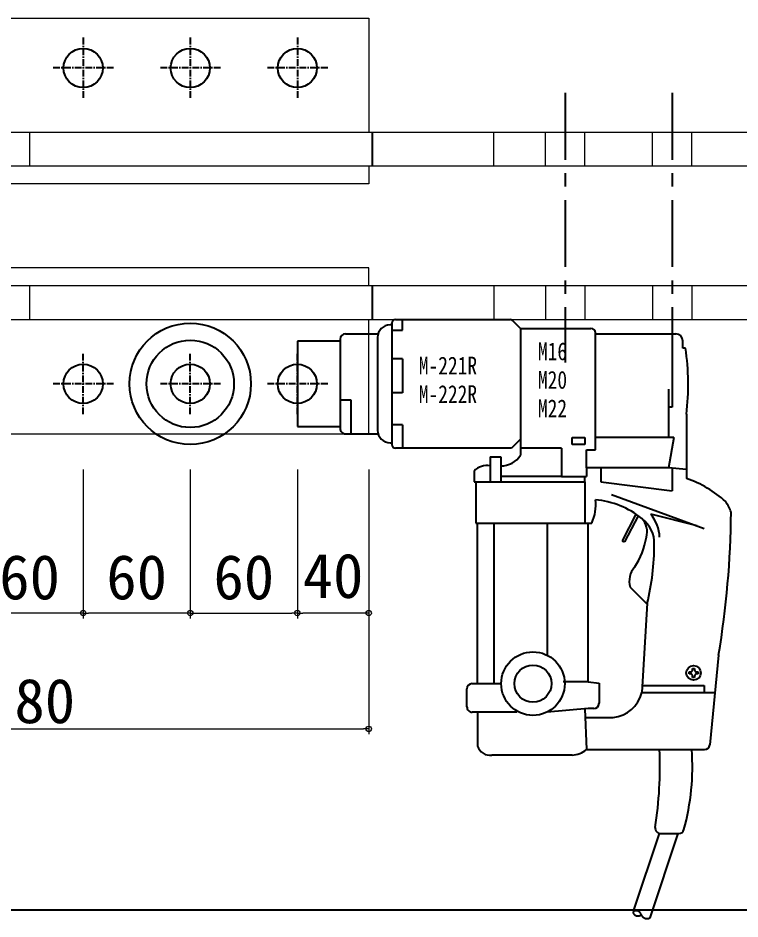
# Model space of a CAD drawing. Header units: millimetres. Extents: x 1755271 to 1764314, y -179109 to -173084.
# Drawn here: x 1757425 to 1757830, y -175927 to -175422 of the extents above; entities that cross this region are included whole.
import ezdxf

# ---------------------------------------------------------------- set-up
doc = ezdxf.new("R2010")
doc.units = ezdxf.units.MM
doc.header["$LTSCALE"] = 3
doc.linetypes.add('CENTER', pattern=[2, 1.25, -0.25, 0.25, -0.25])
doc.layers.get('DEFPOINTS').update_dxf_attribs({"color": 250})
doc.layers.add('01', color=7, linetype='Continuous')
doc.layers.add('レンチ-1', color=7, linetype='Continuous')
doc.styles.get("Standard").update_dxf_attribs({"font": 'msgothic.ttc'})
doc.dimstyles.new('一般寸法-小さめ', dxfattribs={"dimtxt": 25, "dimasz": 3, "dimexe": 3, "dimexo": 3, "dimgap": 3, "dimtad": 1, "dimtxsty": 'Standard', "dimblk": 'ORIGIN', "dimcen": 0, "dimclrd": 256, "dimclre": 256, "dimclrt": 256, "dimadec": 0, "dimazin": 0, "dimtfac": 1, "dimtmove": 2, "dimatfit": 2, "dimfxl": 1, "dimtolj": 2, "dimlwd": 5, "dimlwe": 5, "dimarcsym": 0})

# ---------------------------------------------------------------- blocks, each defined once
blk = doc.blocks.new('_Origin')
at = {"color": 0, "linetype": 'ByBlock', "lineweight": -2}
blk.add_line((0, 0), (-1, 0), dxfattribs=at)
blk.add_circle((0, 0), 0.5, dxfattribs=at)
blk = doc.blocks.new('*D139')
at = {"layer": '01', "lineweight": 5}
for p, q in [((1757241.92, -175675.18), (1757241.92, -175823.54)), ((1757621.92, -175675.18), (1757621.92, -175823.54)), ((1757244.92, -175820.54), (1757618.92, -175820.54))]:
    blk.add_line(p, q, dxfattribs=at)
at = {"layer": 'DEFPOINTS', "color": 0}
for p in [(1757241.92, -175655.18), (1757621.92, -175655.18), (1757621.92, -175820.54)]:
    blk.add_point(p, dxfattribs=at)
at = {"layer": '01', "lineweight": 5, "xscale": 3, "yscale": 3, "zscale": 3, "rotation": 180}
blk.add_blockref('_Origin', (1757241.92, -175820.54), dxfattribs=at)
at = {"layer": '01', "lineweight": 5, "xscale": 3, "yscale": 3, "zscale": 3}
blk.add_blockref('_Origin', (1757621.92, -175820.54), dxfattribs=at)
at = {"layer": '01', "insert": (1757431.92, -175805.04), "char_height": 25, "attachment_point": 5}
blk.add_mtext('\\A2;380', dxfattribs=at)
blk = doc.blocks.new('*D34')
at = {"layer": '01', "lineweight": 5}
for p, q in [((1757521.92, -175675.18), (1757521.92, -175758.66)), ((1757581.92, -175675.18), (1757581.92, -175758.66)), ((1757524.92, -175755.66), (1757578.92, -175755.66))]:
    blk.add_line(p, q, dxfattribs=at)
at = {"layer": 'DEFPOINTS', "color": 0}
for p in [(1757521.92, -175655.18), (1757581.92, -175655.18), (1757581.92, -175755.66)]:
    blk.add_point(p, dxfattribs=at)
at = {"layer": '01', "lineweight": 5, "xscale": 3, "yscale": 3, "zscale": 3, "rotation": 180}
blk.add_blockref('_Origin', (1757521.92, -175755.66), dxfattribs=at)
at = {"layer": '01', "lineweight": 5, "xscale": 3, "yscale": 3, "zscale": 3}
blk.add_blockref('_Origin', (1757581.92, -175755.66), dxfattribs=at)
at = {"layer": '01', "insert": (1757551.92, -175735.66), "char_height": 25, "attachment_point": 5}
blk.add_mtext('\\A2;60', dxfattribs=at)
blk = doc.blocks.new('*D35')
at = {"layer": '01', "lineweight": 5}
for p, q in [((1757461.92, -175675.18), (1757461.92, -175758.66)), ((1757521.92, -175675.18), (1757521.92, -175758.66)), ((1757518.92, -175755.66), (1757464.92, -175755.66))]:
    blk.add_line(p, q, dxfattribs=at)
at = {"layer": 'DEFPOINTS', "color": 0}
for p in [(1757461.92, -175655.18), (1757521.92, -175655.18), (1757461.92, -175755.66)]:
    blk.add_point(p, dxfattribs=at)
at = {"layer": '01', "lineweight": 5, "xscale": 3, "yscale": 3, "zscale": 3, "rotation": 180}
blk.add_blockref('_Origin', (1757461.92, -175755.66), dxfattribs=at)
at = {"layer": '01', "lineweight": 5, "xscale": 3, "yscale": 3, "zscale": 3}
blk.add_blockref('_Origin', (1757521.92, -175755.66), dxfattribs=at)
at = {"layer": '01', "insert": (1757491.92, -175735.66), "char_height": 25, "attachment_point": 5}
blk.add_mtext('\\A2;60', dxfattribs=at)
blk = doc.blocks.new('*D36')
at = {"layer": '01', "lineweight": 5}
for p, q in [((1757581.92, -175675.18), (1757581.92, -175758.66)), ((1757621.92, -175675.18), (1757621.92, -175758.66)), ((1757618.92, -175755.66), (1757584.92, -175755.66))]:
    blk.add_line(p, q, dxfattribs=at)
at = {"layer": 'DEFPOINTS', "color": 0}
for p in [(1757581.92, -175655.18), (1757621.92, -175655.18), (1757581.92, -175755.66)]:
    blk.add_point(p, dxfattribs=at)
at = {"layer": '01', "lineweight": 5, "xscale": 3, "yscale": 3, "zscale": 3, "rotation": 180}
blk.add_blockref('_Origin', (1757581.92, -175755.66), dxfattribs=at)
at = {"layer": '01', "lineweight": 5, "xscale": 3, "yscale": 3, "zscale": 3}
blk.add_blockref('_Origin', (1757621.92, -175755.66), dxfattribs=at)
at = {"layer": '01', "insert": (1757601.92, -175734.9), "char_height": 25, "attachment_point": 5}
blk.add_mtext('\\A2;40', dxfattribs=at)
blk = doc.blocks.new('*D42')
at = {"layer": '01', "lineweight": 5}
for p, q in [((1757401.92, -175675.18), (1757401.92, -175758.66)), ((1757461.92, -175675.18), (1757461.92, -175758.66)), ((1757458.92, -175755.66), (1757404.92, -175755.66))]:
    blk.add_line(p, q, dxfattribs=at)
at = {"layer": 'DEFPOINTS', "color": 0}
for p in [(1757401.92, -175655.18), (1757461.92, -175655.18), (1757401.92, -175755.66)]:
    blk.add_point(p, dxfattribs=at)
at = {"layer": '01', "lineweight": 5, "xscale": 3, "yscale": 3, "zscale": 3, "rotation": 180}
blk.add_blockref('_Origin', (1757401.92, -175755.66), dxfattribs=at)
at = {"layer": '01', "lineweight": 5, "xscale": 3, "yscale": 3, "zscale": 3}
blk.add_blockref('_Origin', (1757461.92, -175755.66), dxfattribs=at)
at = {"layer": '01', "insert": (1757431.92, -175735.66), "char_height": 25, "attachment_point": 5}
blk.add_mtext('\\A2;60', dxfattribs=at)
blk = doc.blocks.new('tone02')
at = {"layer": 'レンチ-1', "color": 191, "linetype": 'Continuous'}
for p, q in [((15121.95, 43383.09), (15172.24, 43378.14)), ((15142.95, 43340.09), (15142.95, 43381.02)), ((15031.95, 43323.09), (15050.95, 43375.09)), ((15138.95, 43340.33), (15138.95, 43375.09)), ((15138.95, 43375.09), (15142.95, 43375.09)), ((15174.95, 43309.09), (15174.95, 43375.16)), ((15049.49, 43371.09), (15042.95, 43345.09)), ((15130.91, 43369.85), (15130.93, 43369.87)), ((15130.93, 43369.87), (15130.95, 43369.88)), ((15130.95, 43369.88), (15130.97, 43369.9)), ((15130.97, 43369.9), (15130.99, 43369.91)), ((15130.99, 43369.91), (15131.01, 43369.93)), ((15131.01, 43369.93), (15131.03, 43369.94)), ((15131.03, 43369.94), (15131.05, 43369.96)), ((15131.05, 43369.96), (15131.06, 43369.98)), ((15131.06, 43369.98), (15131.08, 43369.99)), ((15131.08, 43369.99), (15131.1, 43370.01)), ((15131.1, 43370.01), (15131.11, 43370.03)), ((15131.11, 43370.03), (15131.13, 43370.05)), ((15131.13, 43370.05), (15131.14, 43370.07)), ((15131.14, 43370.07), (15131.16, 43370.08)), ((15131.16, 43370.08), (15131.17, 43370.1)), ((15131.17, 43370.1), (15131.19, 43370.12)), ((15131.19, 43370.12), (15131.2, 43370.14)), ((15131.2, 43370.14), (15131.21, 43370.16)), ((15131.21, 43370.16), (15131.22, 43370.19)), ((15131.22, 43370.19), (15131.24, 43370.21)), ((15131.24, 43370.21), (15131.25, 43370.23)), ((15131.25, 43370.23), (15131.26, 43370.25)), ((15131.26, 43370.25), (15131.27, 43370.27)), ((15131.27, 43370.27), (15131.28, 43370.29)), ((15131.28, 43370.29), (15131.29, 43370.32)), ((15131.29, 43370.34), (15131.3, 43370.36)), ((15131.29, 43370.32), (15131.29, 43370.34)), ((15131.3, 43370.36), (15131.31, 43370.38)), ((15131.31, 43370.38), (15131.32, 43370.41)), ((15131.32, 43370.43), (15131.33, 43370.45)), ((15131.32, 43370.41), (15131.32, 43370.43)), ((15131.33, 43370.48), (15131.34, 43370.5)), ((15131.33, 43370.45), (15131.33, 43370.48)), ((15131.34, 43370.55), (15131.35, 43370.57)), ((15131.34, 43370.53), (15131.34, 43370.55)), ((15131.34, 43370.5), (15131.34, 43370.53)), ((15131.35, 43370.67), (15131.35, 43371.65)), ((15131.35, 43371.65), (15132.55, 43371.65)), ((15131.35, 43370.65), (15131.35, 43370.67)), ((15131.35, 43370.62), (15131.35, 43370.65)), ((15131.35, 43370.6), (15131.35, 43370.62)), ((15131.35, 43370.57), (15131.35, 43370.6)), ((15132.55, 43371.65), (15132.55, 43370.67)), ((15132.55, 43370.67), (15132.55, 43370.65)), ((15132.55, 43370.65), (15132.55, 43370.62)), ((15132.55, 43370.62), (15132.55, 43370.6)), ((15132.55, 43370.6), (15132.56, 43370.57)), ((15132.56, 43370.57), (15132.56, 43370.55)), ((15132.56, 43370.55), (15132.56, 43370.53)), ((15132.56, 43370.53), (15132.57, 43370.5)), ((15132.57, 43370.5), (15132.57, 43370.48)), ((15132.57, 43370.48), (15132.57, 43370.45)), ((15132.57, 43370.45), (15132.58, 43370.43)), ((15132.58, 43370.43), (15132.59, 43370.41)), ((15132.59, 43370.41), (15132.59, 43370.38)), ((15132.59, 43370.38), (15132.6, 43370.36)), ((15132.6, 43370.36), (15132.61, 43370.34)), ((15132.61, 43370.34), (15132.62, 43370.32)), ((15132.62, 43370.32), (15132.63, 43370.29)), ((15132.63, 43370.29), (15132.64, 43370.27)), ((15132.64, 43370.27), (15132.65, 43370.25)), ((15132.65, 43370.25), (15132.66, 43370.23)), ((15132.66, 43370.23), (15132.67, 43370.21)), ((15132.67, 43370.21), (15132.68, 43370.19)), ((15132.68, 43370.19), (15132.69, 43370.16)), ((15132.69, 43370.16), (15132.7, 43370.14)), ((15132.7, 43370.14), (15132.72, 43370.12)), ((15132.72, 43370.12), (15132.73, 43370.1)), ((15132.73, 43370.1), (15132.74, 43370.08)), ((15132.74, 43370.08), (15132.76, 43370.07)), ((15132.76, 43370.07), (15132.77, 43370.05)), ((15132.77, 43370.05), (15132.79, 43370.03)), ((15132.79, 43370.03), (15132.81, 43370.01)), ((15132.81, 43370.01), (15132.82, 43369.99)), ((15132.82, 43369.99), (15132.84, 43369.98)), ((15132.84, 43369.98), (15132.86, 43369.96)), ((15132.86, 43369.96), (15132.87, 43369.94)), ((15132.87, 43369.94), (15132.89, 43369.93)), ((15132.89, 43369.93), (15132.91, 43369.91)), ((15132.91, 43369.91), (15132.93, 43369.9)), ((15132.93, 43369.9), (15132.95, 43369.88)), ((15132.95, 43369.88), (15132.97, 43369.87)), ((15132.97, 43369.87), (15132.99, 43369.85)), ((14986.95, 43365.09), (15017.95, 43365.09)), ((15017.95, 43365.09), (15016.95, 43355.09)), ((15017.95, 43365.09), (15022.95, 43365.09)), ((15129.39, 43368.49), (15129.39, 43369.69)), ((15129.39, 43369.69), (15130.37, 43369.69)), ((15130.37, 43368.49), (15129.39, 43368.49)), ((15130.37, 43369.69), (15130.39, 43369.69)), ((15130.39, 43368.49), (15130.37, 43368.49)), ((15130.39, 43369.69), (15130.42, 43369.69)), ((15130.42, 43368.49), (15130.39, 43368.49)), ((15130.42, 43369.69), (15130.44, 43369.69)), ((15130.44, 43368.49), (15130.42, 43368.49)), ((15130.44, 43369.69), (15130.47, 43369.69)), ((15130.47, 43368.48), (15130.44, 43368.49)), ((15130.47, 43369.69), (15130.49, 43369.7)), ((15130.49, 43368.48), (15130.47, 43368.48)), ((15130.49, 43369.7), (15130.51, 43369.7)), ((15130.51, 43368.48), (15130.49, 43368.48)), ((15130.51, 43369.7), (15130.54, 43369.7)), ((15130.54, 43368.47), (15130.51, 43368.48)), ((15130.54, 43369.7), (15130.56, 43369.71)), ((15130.56, 43368.47), (15130.54, 43368.47)), ((15130.56, 43369.71), (15130.58, 43369.71)), ((15130.58, 43368.46), (15130.56, 43368.47)), ((15130.58, 43369.71), (15130.61, 43369.72)), ((15130.61, 43368.46), (15130.58, 43368.46)), ((15130.61, 43369.72), (15130.63, 43369.72)), ((15130.63, 43368.45), (15130.61, 43368.46)), ((15130.63, 43369.72), (15130.65, 43369.73)), ((15130.65, 43368.45), (15130.63, 43368.45)), ((15130.65, 43369.73), (15130.68, 43369.74)), ((15130.68, 43368.44), (15130.65, 43368.45)), ((15130.68, 43369.74), (15130.7, 43369.75)), ((15130.7, 43368.43), (15130.68, 43368.44)), ((15130.7, 43369.75), (15130.72, 43369.75)), ((15130.72, 43368.42), (15130.7, 43368.43)), ((15130.72, 43369.75), (15130.75, 43369.76)), ((15130.75, 43368.41), (15130.72, 43368.42)), ((15130.75, 43369.76), (15130.77, 43369.77)), ((15130.77, 43368.4), (15130.75, 43368.41)), ((15130.77, 43369.77), (15130.79, 43369.78)), ((15130.79, 43368.39), (15130.77, 43368.4)), ((15130.79, 43369.78), (15130.81, 43369.79)), ((15130.81, 43368.38), (15130.79, 43368.39)), ((15130.81, 43369.79), (15130.83, 43369.8)), ((15130.83, 43368.37), (15130.81, 43368.38)), ((15130.83, 43369.8), (15130.85, 43369.82)), ((15130.85, 43368.36), (15130.83, 43368.37)), ((15130.85, 43369.82), (15130.87, 43369.83)), ((15130.87, 43368.35), (15130.85, 43368.36)), ((15130.87, 43369.83), (15130.89, 43369.84)), ((15130.89, 43368.34), (15130.87, 43368.35)), ((15130.89, 43369.84), (15130.91, 43369.85)), ((15130.91, 43368.32), (15130.89, 43368.34)), ((15130.93, 43368.31), (15130.91, 43368.32)), ((15130.95, 43368.29), (15130.93, 43368.31)), ((15130.97, 43368.28), (15130.95, 43368.29)), ((15130.99, 43368.27), (15130.97, 43368.28)), ((15131.01, 43368.25), (15130.99, 43368.27)), ((15131.03, 43368.23), (15131.01, 43368.25)), ((15131.05, 43368.22), (15131.03, 43368.23)), ((15131.06, 43368.2), (15131.05, 43368.22)), ((15131.08, 43368.18), (15131.06, 43368.2)), ((15131.1, 43368.17), (15131.08, 43368.18)), ((15131.11, 43368.15), (15131.1, 43368.17)), ((15131.13, 43368.13), (15131.11, 43368.15)), ((15131.14, 43368.11), (15131.13, 43368.13)), ((15131.16, 43368.09), (15131.14, 43368.11)), ((15131.17, 43368.07), (15131.16, 43368.09)), ((15131.19, 43368.05), (15131.17, 43368.07)), ((15131.2, 43368.03), (15131.19, 43368.05)), ((15131.21, 43368.01), (15131.2, 43368.03)), ((15131.22, 43367.99), (15131.21, 43368.01)), ((15131.24, 43367.97), (15131.22, 43367.99)), ((15131.25, 43367.95), (15131.24, 43367.97)), ((15131.26, 43367.93), (15131.25, 43367.95)), ((15131.27, 43367.9), (15131.26, 43367.93)), ((15131.28, 43367.88), (15131.27, 43367.9)), ((15131.29, 43367.86), (15131.28, 43367.88)), ((15131.29, 43367.84), (15131.29, 43367.86)), ((15131.3, 43367.81), (15131.29, 43367.84)), ((15131.31, 43367.79), (15131.3, 43367.81)), ((15131.32, 43367.77), (15131.31, 43367.79)), ((15131.32, 43367.75), (15131.32, 43367.77)), ((15131.33, 43367.72), (15131.32, 43367.75)), ((15131.33, 43367.7), (15131.33, 43367.72)), ((15131.34, 43367.67), (15131.33, 43367.7)), ((15131.34, 43367.65), (15131.34, 43367.67)), ((15131.34, 43367.63), (15131.34, 43367.65)), ((15131.35, 43367.6), (15131.34, 43367.63)), ((15131.35, 43367.58), (15131.35, 43367.6)), ((15131.35, 43367.55), (15131.35, 43367.58)), ((15131.35, 43367.53), (15131.35, 43367.55)), ((15131.35, 43367.51), (15131.35, 43367.53)), ((15131.35, 43366.53), (15131.35, 43367.51)), ((15132.55, 43366.53), (15131.35, 43366.53)), ((15132.56, 43367.6), (15132.55, 43367.58)), ((15132.55, 43367.58), (15132.55, 43367.55)), ((15132.55, 43367.55), (15132.55, 43367.53)), ((15132.55, 43367.53), (15132.55, 43367.51)), ((15132.55, 43367.51), (15132.55, 43366.53)), ((15132.57, 43367.67), (15132.56, 43367.65)), ((15132.56, 43367.65), (15132.56, 43367.63)), ((15132.56, 43367.63), (15132.56, 43367.6)), ((15132.58, 43367.75), (15132.57, 43367.72)), ((15132.57, 43367.72), (15132.57, 43367.7)), ((15132.57, 43367.7), (15132.57, 43367.67)), ((15132.59, 43367.77), (15132.58, 43367.75)), ((15132.6, 43367.81), (15132.59, 43367.79)), ((15132.59, 43367.79), (15132.59, 43367.77)), ((15132.61, 43367.84), (15132.6, 43367.81)), ((15132.62, 43367.86), (15132.61, 43367.84)), ((15132.63, 43367.88), (15132.62, 43367.86)), ((15132.64, 43367.9), (15132.63, 43367.88)), ((15132.65, 43367.93), (15132.64, 43367.9)), ((15132.66, 43367.95), (15132.65, 43367.93)), ((15132.67, 43367.97), (15132.66, 43367.95)), ((15132.68, 43367.99), (15132.67, 43367.97)), ((15132.69, 43368.01), (15132.68, 43367.99)), ((15132.7, 43368.03), (15132.69, 43368.01)), ((15132.72, 43368.05), (15132.7, 43368.03)), ((15132.73, 43368.07), (15132.72, 43368.05)), ((15132.74, 43368.09), (15132.73, 43368.07)), ((15132.76, 43368.11), (15132.74, 43368.09)), ((15132.77, 43368.13), (15132.76, 43368.11)), ((15132.79, 43368.15), (15132.77, 43368.13)), ((15132.81, 43368.17), (15132.79, 43368.15)), ((15132.82, 43368.18), (15132.81, 43368.17)), ((15132.84, 43368.2), (15132.82, 43368.18)), ((15132.86, 43368.22), (15132.84, 43368.2)), ((15132.87, 43368.23), (15132.86, 43368.22)), ((15132.89, 43368.25), (15132.87, 43368.23)), ((15132.91, 43368.27), (15132.89, 43368.25)), ((15132.93, 43368.28), (15132.91, 43368.27)), ((15132.95, 43368.29), (15132.93, 43368.28)), ((15132.97, 43368.31), (15132.95, 43368.29)), ((15132.99, 43368.32), (15132.97, 43368.31)), ((15132.99, 43369.85), (15133.01, 43369.84)), ((15133.01, 43368.34), (15132.99, 43368.32)), ((15133.01, 43369.84), (15133.03, 43369.83)), ((15133.03, 43368.35), (15133.01, 43368.34)), ((15133.03, 43369.83), (15133.05, 43369.82)), ((15133.05, 43368.36), (15133.03, 43368.35)), ((15133.05, 43369.82), (15133.07, 43369.8)), ((15133.07, 43368.37), (15133.05, 43368.36)), ((15133.07, 43369.8), (15133.09, 43369.79)), ((15133.09, 43368.38), (15133.07, 43368.37)), ((15133.09, 43369.79), (15133.11, 43369.78)), ((15133.11, 43368.39), (15133.09, 43368.38)), ((15133.11, 43369.78), (15133.13, 43369.77)), ((15133.13, 43368.4), (15133.11, 43368.39)), ((15133.13, 43369.77), (15133.16, 43369.76)), ((15133.16, 43368.41), (15133.13, 43368.4)), ((15133.16, 43369.76), (15133.18, 43369.75)), ((15133.18, 43368.42), (15133.16, 43368.41)), ((15133.18, 43369.75), (15133.2, 43369.75)), ((15133.2, 43368.43), (15133.18, 43368.42)), ((15133.2, 43369.75), (15133.22, 43369.74)), ((15133.22, 43368.44), (15133.2, 43368.43)), ((15133.22, 43369.74), (15133.25, 43369.73)), ((15133.25, 43368.45), (15133.22, 43368.44)), ((15133.25, 43369.73), (15133.27, 43369.72)), ((15133.27, 43368.45), (15133.25, 43368.45)), ((15133.27, 43369.72), (15133.29, 43369.72)), ((15133.29, 43368.46), (15133.27, 43368.45)), ((15133.29, 43369.72), (15133.32, 43369.71)), ((15133.32, 43368.46), (15133.29, 43368.46)), ((15133.32, 43369.71), (15133.34, 43369.71)), ((15133.34, 43368.47), (15133.32, 43368.46)), ((15133.34, 43369.71), (15133.36, 43369.7)), ((15133.36, 43368.47), (15133.34, 43368.47)), ((15133.36, 43369.7), (15133.39, 43369.7)), ((15133.39, 43368.48), (15133.36, 43368.47)), ((15133.39, 43369.7), (15133.41, 43369.7)), ((15133.41, 43368.48), (15133.39, 43368.48)), ((15133.41, 43369.7), (15133.44, 43369.69)), ((15133.44, 43368.48), (15133.41, 43368.48)), ((15133.44, 43369.69), (15133.46, 43369.69)), ((15133.46, 43368.49), (15133.44, 43368.48)), ((15133.46, 43369.69), (15133.48, 43369.69)), ((15133.48, 43368.49), (15133.46, 43368.49)), ((15133.48, 43369.69), (15133.51, 43369.69)), ((15133.51, 43368.49), (15133.48, 43368.49)), ((15133.51, 43369.69), (15133.53, 43369.69)), ((15133.53, 43368.49), (15133.51, 43368.49)), ((15133.53, 43369.69), (15134.51, 43369.69)), ((15134.51, 43368.49), (15133.53, 43368.49)), ((15134.51, 43369.69), (15134.51, 43368.49)), ((14949.96, 43363.09), (14945.95, 43363.09)), ((14949.96, 43364.57), (14949.96, 43363.09)), ((15221.95, 43350.61), (15221.95, 43360.82)), ((15221.95, 43360.36), (15269.11, 43344.64)), ((14941.95, 43314.09), (14941.95, 43359.09)), ((14941.95, 43357.09), (14982.95, 43357.09)), ((14972.95, 43355.09), (14999.95, 43355.09)), ((14982.95, 43357.09), (14982.95, 43355.09)), ((14999.95, 43358.09), (14999.95, 43314.09)), ((14999.95, 43358.09), (15016.95, 43355.09)), ((15016.95, 43355.09), (15016.95, 43309.09)), ((15017.15, 43357.09), (15029.95, 43357.09)), ((15024.95, 43317.09), (15029.95, 43357.09)), ((15221.95, 43349.82), (15265.46, 43335.32)), ((15269.11, 43344.67), (15269.13, 43344.66)), ((15269.13, 43344.66), (15269.14, 43344.66)), ((15269.14, 43344.66), (15269.16, 43344.65)), ((15269.16, 43344.65), (15269.17, 43344.64)), ((15269.17, 43344.64), (15269.19, 43344.64)), ((15269.19, 43344.64), (15269.2, 43344.63)), ((15269.2, 43344.63), (15269.22, 43344.62)), ((15269.22, 43344.62), (15269.23, 43344.61)), ((15083.95, 43333.61), (15093.19, 43342.85)), ((15092.95, 43343.09), (15142.95, 43340.09)), ((15266.92, 43339.58), (15266.85, 43339.54)), ((15266.99, 43339.63), (15266.92, 43339.58)), ((15267.07, 43339.67), (15266.99, 43339.63)), ((15267.14, 43339.71), (15267.07, 43339.67)), ((15267.21, 43339.76), (15267.14, 43339.71)), ((15267.29, 43339.8), (15267.21, 43339.76)), ((15267.37, 43339.84), (15267.29, 43339.8)), ((15267.45, 43339.88), (15267.37, 43339.84)), ((15267.53, 43339.92), (15267.45, 43339.88)), ((15267.61, 43339.96), (15267.53, 43339.92)), ((15267.57, 43339.84), (15267.53, 43339.92)), ((15267.61, 43339.76), (15267.57, 43339.84)), ((15267.69, 43340.01), (15267.61, 43339.96)), ((15267.65, 43339.68), (15267.61, 43339.76)), ((15267.69, 43339.6), (15267.65, 43339.68)), ((15267.77, 43340.05), (15267.69, 43340.01)), ((15267.72, 43339.52), (15267.69, 43339.6)), ((15267.85, 43340.09), (15267.77, 43340.05)), ((15267.92, 43340.13), (15267.85, 43340.09)), ((15268, 43340.18), (15267.92, 43340.13)), ((15268.07, 43340.22), (15268, 43340.18)), ((15268.14, 43340.27), (15268.07, 43340.22)), ((15268.21, 43340.31), (15268.14, 43340.27)), ((15268.28, 43340.36), (15268.21, 43340.31)), ((15268.35, 43340.4), (15268.28, 43340.36)), ((15268.41, 43340.45), (15268.35, 43340.4)), ((15268.48, 43340.49), (15268.41, 43340.45)), ((15268.54, 43340.54), (15268.48, 43340.49)), ((15268.6, 43340.59), (15268.54, 43340.54)), ((15268.66, 43340.64), (15268.6, 43340.59)), ((15268.72, 43340.68), (15268.66, 43340.64)), ((15268.77, 43340.73), (15268.72, 43340.68)), ((15268.83, 43340.78), (15268.77, 43340.73)), ((15268.88, 43340.83), (15268.83, 43340.78)), ((15268.94, 43340.88), (15268.88, 43340.83)), ((15268.99, 43340.93), (15268.94, 43340.88)), ((15269.04, 43340.98), (15268.99, 43340.93)), ((15269.08, 43341.03), (15269.04, 43340.98)), ((15269.13, 43341.08), (15269.08, 43341.03)), ((15269.17, 43341.13), (15269.13, 43341.08)), ((15269.22, 43341.19), (15269.17, 43341.13)), ((15269.26, 43341.24), (15269.22, 43341.19)), ((15269.23, 43344.61), (15269.25, 43344.6)), ((15269.25, 43344.6), (15269.26, 43344.59)), ((15269.26, 43344.59), (15269.27, 43344.58)), ((15269.3, 43341.29), (15269.26, 43341.24)), ((15269.27, 43344.58), (15269.29, 43344.57)), ((15269.29, 43344.57), (15269.3, 43344.56)), ((15269.3, 43344.56), (15269.31, 43344.55)), ((15269.34, 43341.35), (15269.3, 43341.29)), ((15269.31, 43344.55), (15269.33, 43344.54)), ((15269.33, 43344.54), (15269.34, 43344.53)), ((15269.34, 43344.53), (15269.35, 43344.51)), ((15269.38, 43341.4), (15269.34, 43341.35)), ((15269.35, 43344.51), (15269.37, 43344.5)), ((15269.37, 43344.5), (15269.38, 43344.49)), ((15269.38, 43344.49), (15269.39, 43344.47)), ((15269.41, 43341.45), (15269.38, 43341.4)), ((15269.39, 43344.47), (15269.4, 43344.46)), ((15269.4, 43344.46), (15269.42, 43344.44)), ((15269.45, 43341.51), (15269.41, 43341.45)), ((15269.42, 43344.44), (15269.43, 43344.43)), ((15269.43, 43344.43), (15269.44, 43344.41)), ((15269.44, 43344.41), (15269.45, 43344.4)), ((15269.45, 43344.4), (15269.46, 43344.38)), ((15269.48, 43341.56), (15269.45, 43341.51)), ((15269.46, 43344.38), (15269.47, 43344.36)), ((15269.47, 43344.36), (15269.49, 43344.35)), ((15269.51, 43341.62), (15269.48, 43341.56)), ((15269.49, 43344.35), (15269.5, 43344.33)), ((15269.5, 43344.33), (15269.51, 43344.31)), ((15269.51, 43344.31), (15269.52, 43344.29)), ((15269.54, 43341.68), (15269.51, 43341.62)), ((15269.52, 43344.29), (15269.53, 43344.27)), ((15269.53, 43344.27), (15269.54, 43344.25)), ((15269.54, 43344.25), (15269.55, 43344.23)), ((15269.57, 43341.73), (15269.54, 43341.68)), ((15269.55, 43344.23), (15269.56, 43344.21)), ((15269.56, 43344.21), (15269.57, 43344.19)), ((15269.57, 43344.19), (15269.58, 43344.17)), ((15269.6, 43341.79), (15269.57, 43341.73)), ((15269.58, 43344.17), (15269.59, 43344.15)), ((15269.59, 43344.15), (15269.6, 43344.12)), ((15269.6, 43344.12), (15269.61, 43344.1)), ((15269.62, 43341.85), (15269.6, 43341.79)), ((15269.61, 43344.1), (15269.62, 43344.08)), ((15269.62, 43344.08), (15269.63, 43344.05)), ((15269.65, 43341.9), (15269.62, 43341.85)), ((15269.63, 43344.05), (15269.64, 43344.03)), ((15269.64, 43344.03), (15269.65, 43344.01)), ((15269.65, 43344.01), (15269.66, 43343.98)), ((15269.67, 43341.96), (15269.65, 43341.9)), ((15269.66, 43343.98), (15269.66, 43343.95)), ((15269.66, 43343.95), (15269.67, 43343.93)), ((15269.67, 43343.93), (15269.68, 43343.9)), ((15269.69, 43342.02), (15269.67, 43341.96)), ((15269.68, 43343.9), (15269.69, 43343.88)), ((15269.69, 43343.88), (15269.7, 43343.85)), ((15269.71, 43342.08), (15269.69, 43342.02)), ((15269.7, 43343.85), (15269.7, 43343.82)), ((15269.7, 43343.82), (15269.71, 43343.79)), ((15269.71, 43343.79), (15269.72, 43343.76)), ((15269.73, 43342.14), (15269.71, 43342.08)), ((15269.72, 43343.76), (15269.73, 43343.73)), ((15269.73, 43343.73), (15269.73, 43343.7)), ((15269.73, 43343.7), (15269.74, 43343.67)), ((15269.75, 43342.2), (15269.73, 43342.14)), ((15269.74, 43343.67), (15269.75, 43343.64)), ((15269.75, 43343.64), (15269.76, 43343.61)), ((15269.76, 43342.26), (15269.75, 43342.2)), ((15269.76, 43343.61), (15269.76, 43343.58)), ((15269.76, 43343.58), (15269.77, 43343.55)), ((15269.78, 43342.32), (15269.76, 43342.26)), ((15269.77, 43343.55), (15269.78, 43343.52)), ((15269.78, 43343.52), (15269.78, 43343.48)), ((15269.78, 43343.48), (15269.79, 43343.45)), ((15269.79, 43342.38), (15269.78, 43342.32)), ((15269.79, 43343.45), (15269.79, 43343.42)), ((15269.79, 43343.42), (15269.8, 43343.35)), ((15269.8, 43342.44), (15269.79, 43342.38)), ((15269.8, 43343.35), (15269.81, 43343.28)), ((15269.81, 43342.51), (15269.8, 43342.44)), ((15269.81, 43343.28), (15269.82, 43343.22)), ((15269.82, 43342.57), (15269.81, 43342.51)), ((15269.82, 43343.22), (15269.83, 43343.15)), ((15269.83, 43342.63), (15269.82, 43342.57)), ((15269.83, 43343.15), (15269.83, 43343.08)), ((15269.83, 43343.08), (15269.84, 43343.02)), ((15269.84, 43342.76), (15269.83, 43342.69)), ((15269.83, 43342.69), (15269.83, 43342.63)), ((15269.84, 43343.02), (15269.84, 43342.95)), ((15269.84, 43342.95), (15269.84, 43342.89)), ((15269.84, 43342.89), (15269.84, 43342.82)), ((15269.84, 43342.82), (15269.84, 43342.76)), ((15042.95, 43336.7), (15057.95, 43329.09)), ((15043.92, 43338.09), (15058.58, 43330.33)), ((15265.24, 43337.22), (15265.23, 43337.15)), ((15265.23, 43337.15), (15265.23, 43337.09)), ((15265.23, 43337.09), (15265.23, 43337.03)), ((15265.23, 43337.03), (15265.23, 43336.96)), ((15265.23, 43336.96), (15265.23, 43336.9)), ((15265.23, 43336.9), (15265.23, 43336.83)), ((15265.23, 43336.83), (15265.23, 43336.77)), ((15265.23, 43336.77), (15265.24, 43336.7)), ((15265.25, 43337.28), (15265.24, 43337.22)), ((15265.24, 43336.7), (15265.24, 43336.63)), ((15265.24, 43336.63), (15265.25, 43336.57)), ((15265.26, 43337.4), (15265.25, 43337.34)), ((15265.25, 43337.34), (15265.25, 43337.28)), ((15265.25, 43336.57), (15265.26, 43336.5)), ((15265.27, 43337.47), (15265.26, 43337.4)), ((15265.26, 43336.5), (15265.27, 43336.43)), ((15265.29, 43337.53), (15265.27, 43337.47)), ((15265.27, 43336.43), (15265.28, 43336.37)), ((15265.28, 43336.37), (15265.3, 43336.3)), ((15265.3, 43337.59), (15265.29, 43337.53)), ((15265.32, 43337.65), (15265.3, 43337.59)), ((15265.3, 43336.3), (15265.31, 43336.24)), ((15265.31, 43336.24), (15265.32, 43336.17)), ((15265.33, 43337.71), (15265.32, 43337.65)), ((15265.32, 43336.17), (15265.34, 43336.11)), ((15265.35, 43337.77), (15265.33, 43337.71)), ((15265.34, 43336.11), (15265.35, 43336.06)), ((15265.37, 43337.83), (15265.35, 43337.77)), ((15265.35, 43336.06), (15265.37, 43336)), ((15265.39, 43337.88), (15265.37, 43337.83)), ((15265.37, 43336), (15265.38, 43335.95)), ((15265.38, 43335.95), (15265.4, 43335.89)), ((15265.42, 43337.94), (15265.39, 43337.88)), ((15265.4, 43335.89), (15265.42, 43335.84)), ((15265.44, 43338), (15265.42, 43337.94)), ((15265.42, 43335.84), (15265.44, 43335.79)), ((15265.47, 43338.06), (15265.44, 43338)), ((15265.44, 43335.79), (15265.45, 43335.75)), ((15265.45, 43335.75), (15265.47, 43335.7)), ((15265.49, 43338.11), (15265.47, 43338.06)), ((15265.47, 43335.7), (15265.49, 43335.66)), ((15265.52, 43338.17), (15265.49, 43338.11)), ((15265.49, 43335.66), (15265.51, 43335.62)), ((15265.51, 43335.62), (15265.53, 43335.58)), ((15265.55, 43338.23), (15265.52, 43338.17)), ((15265.53, 43335.58), (15265.56, 43335.54)), ((15265.58, 43338.28), (15265.55, 43338.23)), ((15265.56, 43335.54), (15265.58, 43335.5)), ((15265.62, 43338.34), (15265.58, 43338.28)), ((15265.58, 43335.5), (15265.6, 43335.47)), ((15265.6, 43335.47), (15265.62, 43335.43)), ((15265.65, 43338.39), (15265.62, 43338.34)), ((15265.62, 43335.43), (15265.65, 43335.4)), ((15265.69, 43338.45), (15265.65, 43338.39)), ((15265.65, 43335.4), (15265.67, 43335.37)), ((15265.67, 43335.37), (15265.7, 43335.35)), ((15265.73, 43338.5), (15265.69, 43338.45)), ((15265.7, 43335.35), (15265.72, 43335.32)), ((15265.72, 43335.32), (15265.75, 43335.3)), ((15265.76, 43338.55), (15265.73, 43338.5)), ((15265.75, 43335.3), (15265.78, 43335.27)), ((15265.8, 43338.61), (15265.76, 43338.55)), ((15265.78, 43335.27), (15265.8, 43335.25)), ((15265.85, 43338.66), (15265.8, 43338.61)), ((15265.8, 43335.25), (15265.83, 43335.24)), ((15265.83, 43335.24), (15265.86, 43335.22)), ((15265.89, 43338.71), (15265.85, 43338.66)), ((15265.86, 43335.22), (15265.89, 43335.2)), ((15265.93, 43338.76), (15265.89, 43338.71)), ((15265.89, 43335.2), (15265.92, 43335.19)), ((15265.92, 43335.19), (15265.95, 43335.18)), ((15265.98, 43338.82), (15265.93, 43338.76)), ((15265.95, 43335.18), (15265.98, 43335.17)), ((15266.03, 43338.87), (15265.98, 43338.82)), ((15265.98, 43335.17), (15266.01, 43335.16)), ((15266.01, 43335.16), (15266.05, 43335.16)), ((15266.08, 43338.92), (15266.03, 43338.87)), ((15266.05, 43335.16), (15266.08, 43335.15)), ((15266.13, 43338.97), (15266.08, 43338.92)), ((15266.08, 43335.15), (15266.11, 43335.15)), ((15266.11, 43335.15), (15266.15, 43335.15)), ((15266.18, 43339.02), (15266.13, 43338.97)), ((15266.15, 43335.15), (15266.18, 43335.15)), ((15266.23, 43339.07), (15266.18, 43339.02)), ((15266.18, 43335.15), (15266.22, 43335.16)), ((15266.22, 43335.16), (15266.25, 43335.16)), ((15266.29, 43339.12), (15266.23, 43339.07)), ((15266.25, 43335.16), (15266.29, 43335.17)), ((15266.35, 43339.16), (15266.29, 43339.12)), ((15266.29, 43335.17), (15266.33, 43335.18)), ((15266.33, 43335.18), (15266.36, 43335.19)), ((15266.4, 43339.21), (15266.35, 43339.16)), ((15266.36, 43335.19), (15266.4, 43335.2)), ((15266.46, 43339.26), (15266.4, 43339.21)), ((15266.4, 43335.2), (15266.44, 43335.21)), ((15266.44, 43335.21), (15266.48, 43335.23)), ((15266.52, 43339.31), (15266.46, 43339.26)), ((15266.48, 43335.23), (15266.52, 43335.25)), ((15266.59, 43339.35), (15266.52, 43339.31)), ((15266.52, 43335.25), (15266.56, 43335.27)), ((15266.56, 43335.27), (15266.6, 43335.29)), ((15266.65, 43339.4), (15266.59, 43339.35)), ((15266.6, 43335.29), (15266.65, 43335.31)), ((15266.72, 43339.45), (15266.65, 43339.4)), ((15266.65, 43335.31), (15266.69, 43335.34)), ((15266.69, 43335.34), (15266.73, 43335.36)), ((15266.78, 43339.49), (15266.72, 43339.45)), ((15266.73, 43335.36), (15266.77, 43335.39)), ((15266.77, 43335.39), (15266.82, 43335.42)), ((15266.85, 43339.54), (15266.78, 43339.49)), ((15266.82, 43335.42), (15266.86, 43335.45)), ((15266.86, 43335.45), (15266.91, 43335.49)), ((15266.91, 43335.49), (15266.96, 43335.52)), ((15266.96, 43335.52), (15267, 43335.56)), ((15267, 43335.56), (15267.05, 43335.6)), ((15267.05, 43335.6), (15267.1, 43335.64)), ((15267.1, 43335.64), (15267.15, 43335.68)), ((15267.15, 43335.68), (15267.2, 43335.73)), ((15267.2, 43335.73), (15267.25, 43335.77)), ((15267.25, 43335.77), (15267.29, 43335.82)), ((15267.29, 43335.82), (15267.34, 43335.87)), ((15267.34, 43335.87), (15267.39, 43335.92)), ((15267.39, 43335.92), (15267.43, 43335.97)), ((15267.43, 43335.97), (15267.48, 43336.02)), ((15267.48, 43336.02), (15267.52, 43336.07)), ((15267.52, 43336.07), (15267.56, 43336.12)), ((15267.56, 43336.12), (15267.6, 43336.17)), ((15267.6, 43336.17), (15267.64, 43336.22)), ((15267.64, 43336.22), (15267.67, 43336.28)), ((15267.67, 43336.28), (15267.71, 43336.33)), ((15267.71, 43336.33), (15267.74, 43336.38)), ((15267.75, 43339.44), (15267.72, 43339.52)), ((15267.74, 43336.38), (15267.78, 43336.44)), ((15267.79, 43339.36), (15267.75, 43339.44)), ((15267.78, 43336.44), (15267.81, 43336.49)), ((15267.82, 43339.28), (15267.79, 43339.36)), ((15267.81, 43336.49), (15267.84, 43336.55)), ((15267.84, 43339.21), (15267.82, 43339.28)), ((15267.87, 43339.13), (15267.84, 43339.21)), ((15267.84, 43336.55), (15267.86, 43336.6)), ((15267.86, 43336.6), (15267.89, 43336.66)), ((15267.9, 43339.05), (15267.87, 43339.13)), ((15267.89, 43336.66), (15267.92, 43336.72)), ((15267.92, 43338.98), (15267.9, 43339.05)), ((15267.95, 43338.9), (15267.92, 43338.98)), ((15267.92, 43336.72), (15267.94, 43336.77)), ((15267.94, 43336.77), (15267.96, 43336.83)), ((15267.97, 43338.83), (15267.95, 43338.9)), ((15267.96, 43336.83), (15267.98, 43336.89)), ((15267.99, 43338.75), (15267.97, 43338.83)), ((15267.98, 43336.89), (15268, 43336.95)), ((15268.01, 43338.68), (15267.99, 43338.75)), ((15268, 43336.95), (15268.02, 43337.01)), ((15268.03, 43338.6), (15268.01, 43338.68)), ((15268.02, 43337.01), (15268.04, 43337.07)), ((15268.04, 43338.53), (15268.03, 43338.6)), ((15268.06, 43338.46), (15268.04, 43338.53)), ((15268.04, 43337.07), (15268.05, 43337.13)), ((15268.05, 43337.13), (15268.07, 43337.19)), ((15268.07, 43338.39), (15268.06, 43338.46)), ((15268.08, 43338.32), (15268.07, 43338.39)), ((15268.07, 43337.19), (15268.08, 43337.25)), ((15268.09, 43338.25), (15268.08, 43338.32)), ((15268.08, 43337.25), (15268.09, 43337.32)), ((15268.1, 43338.18), (15268.09, 43338.25)), ((15268.09, 43337.32), (15268.1, 43337.38)), ((15268.11, 43338.11), (15268.1, 43338.18)), ((15268.1, 43337.38), (15268.11, 43337.44)), ((15268.11, 43338.04), (15268.11, 43338.11)), ((15268.12, 43337.97), (15268.11, 43338.04)), ((15268.11, 43337.51), (15268.12, 43337.57)), ((15268.11, 43337.44), (15268.11, 43337.51)), ((15268.12, 43337.9), (15268.12, 43337.97)), ((15268.12, 43337.83), (15268.12, 43337.9)), ((15268.13, 43337.77), (15268.12, 43337.83)), ((15268.12, 43337.7), (15268.13, 43337.77)), ((15268.12, 43337.64), (15268.12, 43337.7)), ((15268.12, 43337.57), (15268.12, 43337.64)), ((15057.95, 43329.09), (15058.58, 43330.33)), ((15156.95, 43308.3), (15156.95, 43324.09)), ((15016.95, 43317.09), (15024.95, 43317.09)), ((15136.95, 43310.09), (15137.77, 43316.12)), ((15137.77, 43316.12), (15148.95, 43316.12)), ((14938.95, 43272.09), (14938.95, 43311.59)), ((14999.95, 43314.09), (14941.45, 43314.09)), ((15006.95, 43314.09), (14999.95, 43314.09)), ((15006.95, 43309.09), (15006.95, 43314.09)), ((15047.95, 43247.09), (15047.95, 43312.09)), ((15136.95, 43310.09), (15047.95, 43310.09)), ((15136.95, 43310.09), (15136.95, 43296.09)), ((15151.95, 43313.12), (15151.95, 43310.09)), ((15151.95, 43310.09), (15153.95, 43287.09)), ((14999.95, 43301.09), (14999.95, 43308.09)), ((14999.95, 43308.09), (15003.95, 43308.09)), ((15003.95, 43308.09), (15003.95, 43301.09)), ((15016.95, 43309.09), (15006.95, 43309.09)), ((15016.95, 43309.09), (15021.95, 43309.09)), ((15021.95, 43295.09), (15021.95, 43309.09)), ((15024.95, 43308.09), (15021.95, 43308.09)), ((15024.95, 43246.09), (15024.95, 43308.09)), ((15024.95, 43308.09), (15047.95, 43308.09)), ((15152.12, 43308.09), (15174.95, 43309.09)), ((15003.95, 43301.09), (14999.95, 43301.09)), ((15177.95, 43301.09), (15177.95, 43256.09)), ((15005.95, 43295.09), (15021.95, 43295.09)), ((15005.95, 43295.09), (15005.95, 43272.09)), ((15021.95, 43295.09), (15021.95, 43261.09)), ((15047.95, 43287.09), (15122.05, 43287.09)), ((14938.95, 43272.09), (14934.54, 43267.67)), ((14938.95, 43272.09), (15000.95, 43272.09)), ((15000.95, 43272.09), (15005.95, 43267.09)), ((15000.95, 43272.09), (15005.95, 43272.09)), ((15005.95, 43272.09), (15009.95, 43272.09)), ((15153.95, 43270.09), (15153.95, 43245.09)), ((14933.95, 43202.09), (14933.95, 43266.26)), ((15005.95, 43267.09), (15005.95, 43202.09)), ((15010.95, 43261.09), (15024.95, 43261.09)), ((15010.95, 43255.09), (15010.95, 43261.09)), ((15137.95, 43245.09), (15137.95, 43261.09)), ((15010.95, 43255.09), (15024.95, 43255.09)), ((15047.95, 43257.09), (15137.95, 43257.09)), ((15018.84, 43246.09), (15024.95, 43246.09)), ((15024.95, 43247.09), (15047.95, 43247.09)), ((15137.95, 43248.09), (15047.95, 43248.09)), ((15153.95, 43248.09), (15172.95, 43248.09)), ((15150.95, 43242.09), (15140.95, 43242.09)), ((14939.95, 43206.09), (14933.95, 43206.09)), ((14939.95, 43200.09), (14939.95, 43206.09)), ((14955.95, 43206.09), (14974.95, 43206.09)), ((14955.95, 43206.09), (14955.95, 43200.09)), ((14974.95, 43206.09), (14974.95, 43200.09)), ((14992.95, 43206.09), (15005.95, 43206.09)), ((14992.95, 43206.09), (14992.95, 43200.09)), ((14935.95, 43200.09), (15003.95, 43200.09)), ((14936.95, 43200.09), (14936.95, 43199.09)), ((15002.95, 43199.09), (15002.95, 43200.09)), ((14941.95, 43174.09), (14941.95, 43192.09)), ((14943.95, 43192.09), (14995.95, 43192.09)), ((14997.95, 43174.09), (14997.95, 43192.09)), ((14978.95, 43171.09), (14978.95, 43177.09)), ((14978.95, 43177.09), (14997.95, 43177.09)), ((14944.95, 43171.09), (14994.95, 43171.09)), ((14945.95, 43171.09), (14945.95, 43147.09)), ((14993.95, 43147.09), (14993.95, 43171.09)), ((14945.95, 43147.09), (14993.95, 43147.09))]:
    blk.add_line(p, q, dxfattribs=at)
for centre, radius in [((15131.95, 43369.09), 4.1), ((15137.95, 43279.09), 17.8), ((15137.95, 43279.09), 10.39)]:
    blk.add_circle(centre, radius, dxfattribs=at)
for centre, radius, start, end in [((15049.01, 43368.46), 22.75, 108.0862, 125.0439), ((15037.61, 42879.82), 510.29, 80.4863, 89.5124), ((15083.12, 43344.38), 63.63, 137.8374, 161.0042), ((15171.95, 43375.16), 3, 359.9998, 84.3825), ((14970.35, 43228.73), 137.37, 83.0578, 98.5367), ((15184.45, 43233.99), 134.44, 74.7824, 94.0522), ((14945.95, 43359.09), 4, 90, 180), ((15218.95, 43360.82), 3, 0, 74.7825), ((15057.32, 43327.13), 23, 93.4129, 128.6621), ((15183.95, 43121.42), 228.84, 81.3172, 92.2539), ((15218.95, 43350.61), 3, 261.317, 0), ((15059.29, 43329.96), 17.14, 87.7798, 143.776), ((15060.18, 43210.82), 136.27, 76.0828, 90.0948), ((15082.71, 43309.91), 47.94, 140.9929, 175.0037), ((15052.95, 43332.3), 10.81, 73.8884, 133.8885), ((15047.9, 43297.85), 45.55, 57.2084, 79.8184), ((15138.6, 43322.15), 18.46, 6.0205, 76.3513), ((15080.45, 43344.73), 11.66, 227.4658, 287.4657), ((15148.95, 43313.12), 3, 0, 90), ((14941.45, 43311.59), 2.5, 90, 180), ((15037.95, 43290.34), 23.94, 65.3084, 97.1992), ((15163.82, 43300.35), 14.15, 2.9888, 38.1233), ((15003.05, 43261.19), 12.9, 359.5558, 57.6651), ((14935.95, 43266.26), 2, 134.9998, 180), ((15025.19, 43253.09), 9.45, 167.7836, 227.7836), ((15171.06, 43254.84), 7.01, 285.6916, 10.2976), ((15140.95, 43245.09), 3, 180, 270), ((15150.95, 43245.09), 3, 270, 0), ((14935.95, 43202.09), 2, 180, 270), ((14943.95, 43199.09), 7, 180, 270), ((14995.95, 43199.09), 7, 270, 0), ((15003.95, 43202.09), 2, 270, 0), ((14944.95, 43174.09), 3, 180, 270), ((14994.95, 43174.09), 3, 270, 0)]:
    blk.add_arc(centre, radius, start, end, dxfattribs=at)
at = {"layer": 'レンチ-1', "color": 191, "linetype": 'Continuous', "width": 0.8}
for s, p in [('M16', (14956.71, 43281.89)), ('M20', (14972.71, 43281.89)), ('M22', (14988.71, 43281.89)), ('M-221R', (14964.71, 43215.13)), ('M-222R', (14980.71, 43215.13))]:
    blk.add_text(s, height=10, rotation=90, dxfattribs=at).set_placement(p)

msp = doc.modelspace()

# ---------------------------------------------------------------- linework, layer by layer
at = {"layer": '01', "color": 7, "lineweight": 18}
for p, q in [((1757241.924, -175422.181), (1757621.924, -175422.181)), ((1757621.924, -175422.181), (1757621.924, -175486.181)), ((1757241.924, -175486.181), (1757891.924, -175486.181)), ((1757431.924, -175486.181), (1757431.924, -175505.181)), ((1757691.924, -175505.181), (1757691.924, -175486.181)), ((1757720.924, -175505.181), (1757720.924, -175486.181)), ((1757742.924, -175505.181), (1757742.924, -175486.181)), ((1757780.924, -175505.181), (1757780.924, -175486.181)), ((1757802.924, -175505.181), (1757802.924, -175486.181)), ((1757891.924, -175505.181), (1757241.924, -175505.181)), ((1757621.924, -175505.181), (1757621.924, -175515.181)), ((1757621.924, -175515.181), (1757241.924, -175515.181)), ((1757621.924, -175562.181), (1757241.924, -175562.181)), ((1757621.924, -175572.181), (1757621.924, -175562.181)), ((1757891.924, -175572.181), (1757241.924, -175572.181)), ((1757431.924, -175572.181), (1757431.924, -175591.181)), ((1757691.924, -175572.181), (1757691.924, -175591.181)), ((1757720.924, -175572.181), (1757720.924, -175591.181)), ((1757742.924, -175572.181), (1757742.924, -175591.181)), ((1757780.924, -175572.181), (1757780.924, -175591.181)), ((1757802.924, -175572.181), (1757802.924, -175591.181)), ((1757241.924, -175591.181), (1757891.924, -175591.181)), ((1757621.924, -175655.181), (1757621.924, -175591.181)), ((1757241.924, -175655.181), (1757621.924, -175655.181))]:
    msp.add_line(p, q, dxfattribs=at)
at = {"layer": '01', "color": 7, "linetype": 'CENTER'}
for p, q in [((1757461.924, -175433.181), (1757461.924, -175467.181)), ((1757521.924, -175433.181), (1757521.924, -175467.181)), ((1757581.924, -175433.181), (1757581.924, -175467.181)), ((1757478.924, -175450.181), (1757444.924, -175450.181)), ((1757538.924, -175450.181), (1757504.924, -175450.181)), ((1757598.924, -175450.181), (1757564.924, -175450.181)), ((1757461.924, -175644.181), (1757461.924, -175610.181)), ((1757521.924, -175644.181), (1757521.924, -175610.181)), ((1757581.924, -175644.181), (1757581.924, -175610.181)), ((1757478.924, -175627.181), (1757444.924, -175627.181)), ((1757538.924, -175627.181), (1757504.924, -175627.181)), ((1757598.924, -175627.181), (1757564.924, -175627.181))]:
    msp.add_line(p, q, dxfattribs=at)
at = {"layer": '01', "color": 7, "linetype": 'CENTER', "ltscale": 10}
for p, q in [((1757731.924, -175464.181), (1757731.924, -175615.181)), ((1757791.924, -175464.181), (1757791.924, -175615.181))]:
    msp.add_line(p, q, dxfattribs=at)
at = {"layer": '01', "color": 7, "ltscale": 2}
for p, q in [((1757623.924, -175486.181), (1757623.924, -175505.181)), ((1757623.924, -175572.181), (1757623.924, -175591.181))]:
    msp.add_line(p, q, dxfattribs=at)
at = {"layer": '01', "color": 7}
msp.add_line((1758307.648, -175922.181), (1756157.648, -175922.181), dxfattribs=at)
for centre in [(1757461.924, -175450.181), (1757521.924, -175450.181), (1757581.924, -175450.181), (1757461.924, -175627.181), (1757521.924, -175627.181), (1757581.924, -175627.181)]:
    msp.add_circle(centre, 11, dxfattribs=at)
at = {"layer": '01', "color": 7, "ltscale": 2}
for radius in [34, 24.5]:
    msp.add_circle((1757521.924, -175627.181), radius, dxfattribs=at)

# ---------------------------------------------------------------- block references
at = {"layer": 'レンチ-1', "rotation": 270}
msp.add_blockref('tone02', (1714434.836, -160657.23), dxfattribs=at)

# ---------------------------------------------------------------- dimensions: what is measured, and where the dimension line sits
at = {"layer": '01', "color": 7}
dim = msp.add_linear_dim(base=(1757621.924, -175820.538), p1=(1757241.924, -175655.181), p2=(1757621.924, -175655.181), dimstyle='一般寸法-小さめ', override={"dimexo": 20}, dxfattribs=at)
dim.commit()
dim.dimension.update_dxf_attribs({"geometry": '*D139', "text_midpoint": (1757431.924, -175805.038)})
for base, p1, p2, picture, middle in [((1757401.924, -175755.661), (1757461.924, -175655.181), (1757401.924, -175655.181), '*D42', (1757431.924, -175735.661)), ((1757461.924, -175755.661), (1757521.924, -175655.181), (1757461.924, -175655.181), '*D35', (1757491.924, -175735.661)), ((1757581.924, -175755.661), (1757521.924, -175655.181), (1757581.924, -175655.181), '*D34', (1757551.924, -175735.661)), ((1757581.924, -175755.661), (1757621.924, -175655.181), (1757581.924, -175655.181), '*D36', (1757601.924, -175734.899))]:
    dim = msp.add_linear_dim(base=base, p1=p1, p2=p2, dimstyle='一般寸法-小さめ', override={"dimexo": 20}, dxfattribs=at)
    dim.commit()
    dim.dimension.update_dxf_attribs({"geometry": picture, "text_midpoint": middle, "dimtype": 160})

doc.saveas('drawing.dxf')
